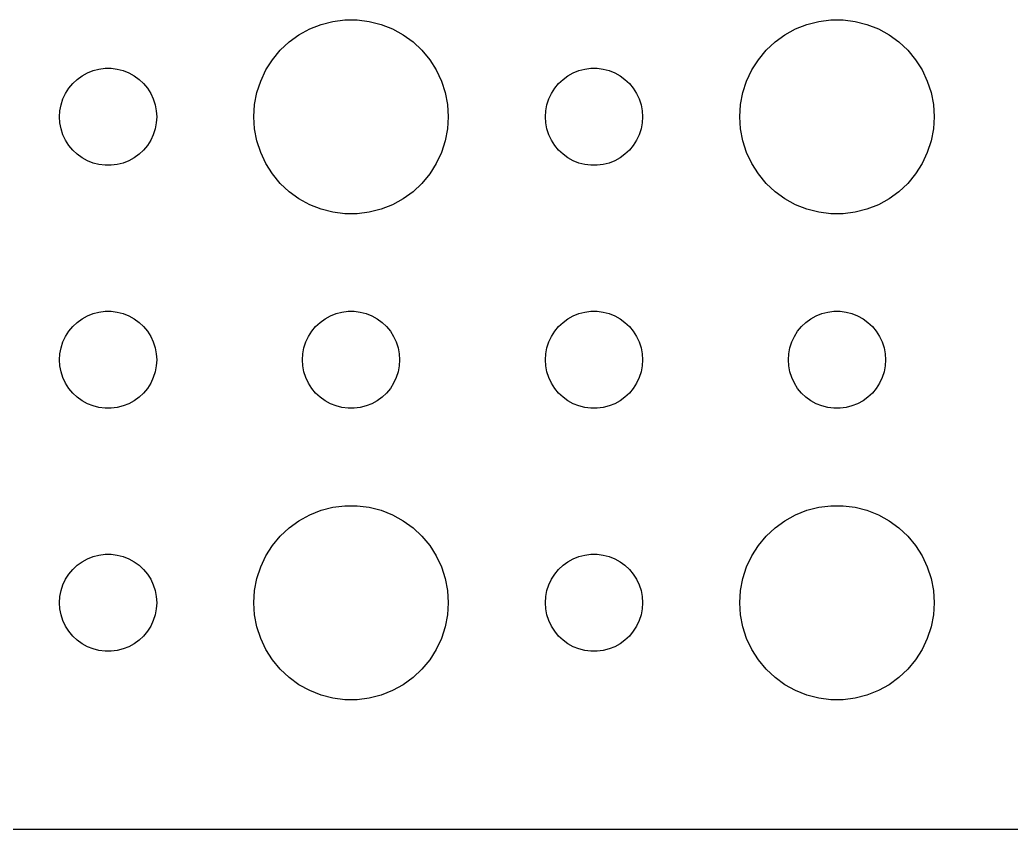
# Model space of a CAD drawing. Header units: metres. Extents: x -120 to 120, y -112 to 112.
# Drawn here: x 57.27 to 87.88, y -111.99 to -87.01 of the extents above; entities that cross this region are included whole.
import ezdxf

# ---------------------------------------------------------------- set-up
doc = ezdxf.new("R2010")
doc.units = ezdxf.units.M

msp = doc.modelspace()

# ---------------------------------------------------------------- linework, layer by layer
for p, q in [((66.2227, -87.2855), (66.573, -87.1468)), ((66.573, -87.1468), (66.9379, -87.0531)), ((66.9379, -87.0531), (67.3116, -87.0059)), ((67.3116, -87.0059), (67.6884, -87.0059)), ((67.6884, -87.0059), (68.0621, -87.0531)), ((68.0621, -87.0531), (68.427, -87.1468)), ((68.427, -87.1468), (68.7773, -87.2855)), ((81.2227, -87.2855), (81.573, -87.1468)), ((81.573, -87.1468), (81.9379, -87.0531)), ((81.9379, -87.0531), (82.3116, -87.0059)), ((82.3116, -87.0059), (82.6884, -87.0059)), ((82.6884, -87.0059), (83.0621, -87.0531)), ((83.0621, -87.0531), (83.427, -87.1468)), ((83.427, -87.1468), (83.7773, -87.2855)), ((65.5877, -87.6885), (65.8925, -87.467)), ((65.8925, -87.467), (66.2227, -87.2855)), ((68.7773, -87.2855), (69.1075, -87.467)), ((69.1075, -87.467), (69.4123, -87.6885)), ((80.5877, -87.6885), (80.8925, -87.467)), ((80.8925, -87.467), (81.2227, -87.2855)), ((83.7773, -87.2855), (84.1075, -87.467)), ((84.1075, -87.467), (84.4123, -87.6885)), ((65.3131, -87.9464), (65.5877, -87.6885)), ((69.4123, -87.6885), (69.6869, -87.9464)), ((80.3131, -87.9464), (80.5877, -87.6885)), ((84.4123, -87.6885), (84.6869, -87.9464)), ((65.073, -88.2366), (65.3131, -87.9464)), ((69.6869, -87.9464), (69.927, -88.2366)), ((80.073, -88.2366), (80.3131, -87.9464)), ((84.6869, -87.9464), (84.927, -88.2366)), ((64.8711, -88.5547), (65.073, -88.2366)), ((69.927, -88.2366), (70.1289, -88.5547)), ((79.8711, -88.5547), (80.073, -88.2366)), ((84.927, -88.2366), (85.1289, -88.5547)), ((59.0439, -88.8442), (59.1963, -88.7335)), ((59.1963, -88.7335), (59.3613, -88.6428)), ((59.3613, -88.6428), (59.5365, -88.5734)), ((59.5365, -88.5734), (59.7189, -88.5266)), ((59.7189, -88.5266), (59.9058, -88.503)), ((59.9058, -88.503), (60.0942, -88.503)), ((60.0942, -88.503), (60.2811, -88.5266)), ((60.2811, -88.5266), (60.4635, -88.5734)), ((60.4635, -88.5734), (60.6387, -88.6428)), ((60.6387, -88.6428), (60.8037, -88.7335)), ((60.8037, -88.7335), (60.9561, -88.8442)), ((64.7107, -88.8956), (64.8711, -88.5547)), ((70.1289, -88.5547), (70.2893, -88.8956)), ((74.0439, -88.8442), (74.1963, -88.7335)), ((74.1963, -88.7335), (74.3613, -88.6428)), ((74.3613, -88.6428), (74.5365, -88.5734)), ((74.5365, -88.5734), (74.7189, -88.5266)), ((74.7189, -88.5266), (74.9058, -88.503)), ((74.9058, -88.503), (75.0942, -88.503)), ((75.0942, -88.503), (75.2811, -88.5266)), ((75.2811, -88.5266), (75.4635, -88.5734)), ((75.4635, -88.5734), (75.6387, -88.6428)), ((75.6387, -88.6428), (75.8037, -88.7335)), ((75.8037, -88.7335), (75.9561, -88.8442)), ((79.7107, -88.8956), (79.8711, -88.5547)), ((85.1289, -88.5547), (85.2893, -88.8956)), ((58.7865, -89.1183), (58.9065, -88.9732)), ((58.9065, -88.9732), (59.0439, -88.8442)), ((60.9561, -88.8442), (61.0934, -88.9732)), ((61.0934, -88.9732), (61.2135, -89.1183)), ((64.5943, -89.2539), (64.7107, -88.8956)), ((70.2893, -88.8956), (70.4057, -89.2539)), ((73.7865, -89.1183), (73.9065, -88.9732)), ((73.9065, -88.9732), (74.0439, -88.8442)), ((75.9561, -88.8442), (76.0934, -88.9732)), ((76.0934, -88.9732), (76.2135, -89.1183)), ((79.5943, -89.2539), (79.7107, -88.8956)), ((85.2893, -88.8956), (85.4057, -89.2539)), ((58.6053, -89.4478), (58.6855, -89.2774)), ((58.6855, -89.2774), (58.7865, -89.1183)), ((61.2135, -89.1183), (61.3145, -89.2774)), ((61.3145, -89.2774), (61.3947, -89.4478)), ((64.5237, -89.624), (64.5943, -89.2539)), ((70.4057, -89.2539), (70.4763, -89.624)), ((73.6053, -89.4478), (73.6855, -89.2774)), ((73.6855, -89.2774), (73.7865, -89.1183)), ((76.2135, -89.1183), (76.3145, -89.2774)), ((76.3145, -89.2774), (76.3947, -89.4478)), ((79.5237, -89.624), (79.5943, -89.2539)), ((85.4057, -89.2539), (85.4763, -89.624)), ((58.5118, -89.812), (58.5471, -89.627)), ((58.5471, -89.627), (58.6053, -89.4478)), ((61.3947, -89.4478), (61.4529, -89.627)), ((61.4529, -89.627), (61.4882, -89.812)), ((64.5, -90), (64.5237, -89.624)), ((70.4763, -89.624), (70.5, -90)), ((73.5118, -89.812), (73.5471, -89.627)), ((73.5471, -89.627), (73.6053, -89.4478)), ((76.3947, -89.4478), (76.4529, -89.627)), ((76.4529, -89.627), (76.4882, -89.812)), ((79.5, -90), (79.5237, -89.624)), ((85.4763, -89.624), (85.5, -90)), ((58.5, -90), (58.5118, -89.812)), ((61.4882, -89.812), (61.5, -90)), ((73.5, -90), (73.5118, -89.812)), ((76.4882, -89.812), (76.5, -90)), ((58.5118, -90.188), (58.5, -90)), ((58.5471, -90.373), (58.5118, -90.188)), ((61.4882, -90.188), (61.4529, -90.373)), ((61.5, -90), (61.4882, -90.188)), ((64.5237, -90.376), (64.5, -90)), ((70.5, -90), (70.4763, -90.376)), ((73.5118, -90.188), (73.5, -90)), ((73.5471, -90.373), (73.5118, -90.188)), ((76.4882, -90.188), (76.4529, -90.373)), ((76.5, -90), (76.4882, -90.188)), ((79.5237, -90.376), (79.5, -90)), ((85.5, -90), (85.4763, -90.376)), ((58.6053, -90.5522), (58.5471, -90.373)), ((58.6855, -90.7226), (58.6053, -90.5522)), ((61.3947, -90.5522), (61.3145, -90.7226)), ((61.4529, -90.373), (61.3947, -90.5522)), ((64.5943, -90.7461), (64.5237, -90.376)), ((70.4763, -90.376), (70.4057, -90.7461)), ((73.6053, -90.5522), (73.5471, -90.373)), ((73.6855, -90.7226), (73.6053, -90.5522)), ((76.3947, -90.5522), (76.3145, -90.7226)), ((76.4529, -90.373), (76.3947, -90.5522)), ((79.5943, -90.7461), (79.5237, -90.376)), ((85.4763, -90.376), (85.4057, -90.7461)), ((58.7865, -90.8817), (58.6855, -90.7226)), ((58.9065, -91.0268), (58.7865, -90.8817)), ((61.2135, -90.8817), (61.0934, -91.0268)), ((61.3145, -90.7226), (61.2135, -90.8817)), ((64.7107, -91.1044), (64.5943, -90.7461)), ((70.4057, -90.7461), (70.2893, -91.1044)), ((73.7865, -90.8817), (73.6855, -90.7226)), ((73.9065, -91.0268), (73.7865, -90.8817)), ((76.2135, -90.8817), (76.0934, -91.0268)), ((76.3145, -90.7226), (76.2135, -90.8817)), ((79.7107, -91.1044), (79.5943, -90.7461)), ((85.4057, -90.7461), (85.2893, -91.1044)), ((59.0439, -91.1558), (58.9065, -91.0268)), ((59.1963, -91.2665), (59.0439, -91.1558)), ((60.9561, -91.1558), (60.8037, -91.2665)), ((61.0934, -91.0268), (60.9561, -91.1558)), ((64.8711, -91.4453), (64.7107, -91.1044)), ((70.2893, -91.1044), (70.1289, -91.4453)), ((74.0439, -91.1558), (73.9065, -91.0268)), ((74.1963, -91.2665), (74.0439, -91.1558)), ((75.9561, -91.1558), (75.8037, -91.2665)), ((76.0934, -91.0268), (75.9561, -91.1558)), ((79.8711, -91.4453), (79.7107, -91.1044)), ((85.2893, -91.1044), (85.1289, -91.4453)), ((59.3613, -91.3572), (59.1963, -91.2665)), ((59.5365, -91.4266), (59.3613, -91.3572)), ((59.7189, -91.4734), (59.5365, -91.4266)), ((59.9058, -91.497), (59.7189, -91.4734)), ((60.0942, -91.497), (59.9058, -91.497)), ((60.2811, -91.4734), (60.0942, -91.497)), ((60.4635, -91.4266), (60.2811, -91.4734)), ((60.6387, -91.3572), (60.4635, -91.4266)), ((60.8037, -91.2665), (60.6387, -91.3572)), ((65.073, -91.7634), (64.8711, -91.4453)), ((70.1289, -91.4453), (69.927, -91.7634)), ((74.3613, -91.3572), (74.1963, -91.2665)), ((74.5365, -91.4266), (74.3613, -91.3572)), ((74.7189, -91.4734), (74.5365, -91.4266)), ((74.9058, -91.497), (74.7189, -91.4734)), ((75.0942, -91.497), (74.9058, -91.497)), ((75.2811, -91.4734), (75.0942, -91.497)), ((75.4635, -91.4266), (75.2811, -91.4734)), ((75.6387, -91.3572), (75.4635, -91.4266)), ((75.8037, -91.2665), (75.6387, -91.3572)), ((80.073, -91.7634), (79.8711, -91.4453)), ((85.1289, -91.4453), (84.927, -91.7634)), ((65.3131, -92.0536), (65.073, -91.7634)), ((69.927, -91.7634), (69.6869, -92.0536)), ((80.3131, -92.0536), (80.073, -91.7634)), ((84.927, -91.7634), (84.6869, -92.0536)), ((65.5877, -92.3115), (65.3131, -92.0536)), ((69.6869, -92.0536), (69.4123, -92.3115)), ((80.5877, -92.3115), (80.3131, -92.0536)), ((84.6869, -92.0536), (84.4123, -92.3115)), ((65.8925, -92.533), (65.5877, -92.3115)), ((69.4123, -92.3115), (69.1075, -92.533)), ((80.8925, -92.533), (80.5877, -92.3115)), ((84.4123, -92.3115), (84.1075, -92.533)), ((66.2227, -92.7145), (65.8925, -92.533)), ((66.573, -92.8532), (66.2227, -92.7145)), ((68.7773, -92.7145), (68.427, -92.8532)), ((69.1075, -92.533), (68.7773, -92.7145)), ((81.2227, -92.7145), (80.8925, -92.533)), ((81.573, -92.8532), (81.2227, -92.7145)), ((83.7773, -92.7145), (83.427, -92.8532)), ((84.1075, -92.533), (83.7773, -92.7145)), ((66.9379, -92.9469), (66.573, -92.8532)), ((67.3116, -92.9941), (66.9379, -92.9469)), ((67.6884, -92.9941), (67.3116, -92.9941)), ((68.0621, -92.9469), (67.6884, -92.9941)), ((68.427, -92.8532), (68.0621, -92.9469)), ((81.9379, -92.9469), (81.573, -92.8532)), ((82.3116, -92.9941), (81.9379, -92.9469)), ((82.6884, -92.9941), (82.3116, -92.9941)), ((83.0621, -92.9469), (82.6884, -92.9941)), ((83.427, -92.8532), (83.0621, -92.9469)), ((59.3613, -96.1428), (59.5365, -96.0734)), ((59.5365, -96.0734), (59.7189, -96.0266)), ((59.7189, -96.0266), (59.9058, -96.003)), ((59.9058, -96.003), (60.0942, -96.003)), ((60.0942, -96.003), (60.2811, -96.0266)), ((60.2811, -96.0266), (60.4635, -96.0734)), ((60.4635, -96.0734), (60.6387, -96.1428)), ((66.8613, -96.1428), (67.0365, -96.0734)), ((67.0365, -96.0734), (67.2189, -96.0266)), ((67.2189, -96.0266), (67.4058, -96.003)), ((67.4058, -96.003), (67.5942, -96.003)), ((67.5942, -96.003), (67.7811, -96.0266)), ((67.7811, -96.0266), (67.9635, -96.0734)), ((67.9635, -96.0734), (68.1387, -96.1428)), ((74.3613, -96.1428), (74.5365, -96.0734)), ((74.5365, -96.0734), (74.7189, -96.0266)), ((74.7189, -96.0266), (74.9058, -96.003)), ((74.9058, -96.003), (75.0942, -96.003)), ((75.0942, -96.003), (75.2811, -96.0266)), ((75.2811, -96.0266), (75.4635, -96.0734)), ((75.4635, -96.0734), (75.6387, -96.1428)), ((81.8613, -96.1428), (82.0365, -96.0734)), ((82.0365, -96.0734), (82.2189, -96.0266)), ((82.2189, -96.0266), (82.4058, -96.003)), ((82.4058, -96.003), (82.5942, -96.003)), ((82.5942, -96.003), (82.7811, -96.0266)), ((82.7811, -96.0266), (82.9635, -96.0734)), ((82.9635, -96.0734), (83.1387, -96.1428)), ((58.9065, -96.4732), (59.0439, -96.3442)), ((59.0439, -96.3442), (59.1963, -96.2335)), ((59.1963, -96.2335), (59.3613, -96.1428)), ((60.6387, -96.1428), (60.8037, -96.2335)), ((60.8037, -96.2335), (60.9561, -96.3442)), ((60.9561, -96.3442), (61.0934, -96.4732)), ((66.4065, -96.4732), (66.5439, -96.3442)), ((66.5439, -96.3442), (66.6963, -96.2335)), ((66.6963, -96.2335), (66.8613, -96.1428)), ((68.1387, -96.1428), (68.3037, -96.2335)), ((68.3037, -96.2335), (68.4561, -96.3442)), ((68.4561, -96.3442), (68.5934, -96.4732)), ((73.9065, -96.4732), (74.0439, -96.3442)), ((74.0439, -96.3442), (74.1963, -96.2335)), ((74.1963, -96.2335), (74.3613, -96.1428)), ((75.6387, -96.1428), (75.8037, -96.2335)), ((75.8037, -96.2335), (75.9561, -96.3442)), ((75.9561, -96.3442), (76.0934, -96.4732)), ((81.4065, -96.4732), (81.5439, -96.3442)), ((81.5439, -96.3442), (81.6963, -96.2335)), ((81.6963, -96.2335), (81.8613, -96.1428)), ((83.1387, -96.1428), (83.3037, -96.2335)), ((83.3037, -96.2335), (83.4561, -96.3442)), ((83.4561, -96.3442), (83.5934, -96.4732)), ((58.6855, -96.7774), (58.7865, -96.6183)), ((58.7865, -96.6183), (58.9065, -96.4732)), ((61.0934, -96.4732), (61.2135, -96.6183)), ((61.2135, -96.6183), (61.3145, -96.7774)), ((66.1855, -96.7774), (66.2865, -96.6183)), ((66.2865, -96.6183), (66.4065, -96.4732)), ((68.5934, -96.4732), (68.7135, -96.6183)), ((68.7135, -96.6183), (68.8145, -96.7774)), ((73.6855, -96.7774), (73.7865, -96.6183)), ((73.7865, -96.6183), (73.9065, -96.4732)), ((76.0934, -96.4732), (76.2135, -96.6183)), ((76.2135, -96.6183), (76.3145, -96.7774)), ((81.1855, -96.7774), (81.2865, -96.6183)), ((81.2865, -96.6183), (81.4065, -96.4732)), ((83.5934, -96.4732), (83.7135, -96.6183)), ((83.7135, -96.6183), (83.8145, -96.7774)), ((58.5471, -97.127), (58.6053, -96.9478)), ((58.6053, -96.9478), (58.6855, -96.7774)), ((61.3145, -96.7774), (61.3947, -96.9478)), ((61.3947, -96.9478), (61.4529, -97.127)), ((66.0471, -97.127), (66.1053, -96.9478)), ((66.1053, -96.9478), (66.1855, -96.7774)), ((68.8145, -96.7774), (68.8947, -96.9478)), ((68.8947, -96.9478), (68.9529, -97.127)), ((73.5471, -97.127), (73.6053, -96.9478)), ((73.6053, -96.9478), (73.6855, -96.7774)), ((76.3145, -96.7774), (76.3947, -96.9478)), ((76.3947, -96.9478), (76.4529, -97.127)), ((81.0471, -97.127), (81.1053, -96.9478)), ((81.1053, -96.9478), (81.1855, -96.7774)), ((83.8145, -96.7774), (83.8947, -96.9478)), ((83.8947, -96.9478), (83.9529, -97.127)), ((58.5, -97.5), (58.5118, -97.312)), ((58.5118, -97.312), (58.5471, -97.127)), ((61.4529, -97.127), (61.4882, -97.312)), ((61.4882, -97.312), (61.5, -97.5)), ((66, -97.5), (66.0118, -97.312)), ((66.0118, -97.312), (66.0471, -97.127)), ((68.9529, -97.127), (68.9882, -97.312)), ((68.9882, -97.312), (69, -97.5)), ((73.5, -97.5), (73.5118, -97.312)), ((73.5118, -97.312), (73.5471, -97.127)), ((76.4529, -97.127), (76.4882, -97.312)), ((76.4882, -97.312), (76.5, -97.5)), ((81, -97.5), (81.0118, -97.312)), ((81.0118, -97.312), (81.0471, -97.127)), ((83.9529, -97.127), (83.9882, -97.312)), ((83.9882, -97.312), (84, -97.5)), ((58.5118, -97.688), (58.5, -97.5)), ((61.5, -97.5), (61.4882, -97.688)), ((66.0118, -97.688), (66, -97.5)), ((69, -97.5), (68.9882, -97.688)), ((73.5118, -97.688), (73.5, -97.5)), ((76.5, -97.5), (76.4882, -97.688)), ((81.0118, -97.688), (81, -97.5)), ((84, -97.5), (83.9882, -97.688)), ((58.5471, -97.873), (58.5118, -97.688)), ((58.6053, -98.0522), (58.5471, -97.873)), ((61.4529, -97.873), (61.3947, -98.0522)), ((61.4882, -97.688), (61.4529, -97.873)), ((66.0471, -97.873), (66.0118, -97.688)), ((66.1053, -98.0522), (66.0471, -97.873)), ((68.9529, -97.873), (68.8947, -98.0522)), ((68.9882, -97.688), (68.9529, -97.873)), ((73.5471, -97.873), (73.5118, -97.688)), ((73.6053, -98.0522), (73.5471, -97.873)), ((76.4529, -97.873), (76.3947, -98.0522)), ((76.4882, -97.688), (76.4529, -97.873)), ((81.0471, -97.873), (81.0118, -97.688)), ((81.1053, -98.0522), (81.0471, -97.873)), ((83.9529, -97.873), (83.8947, -98.0522)), ((83.9882, -97.688), (83.9529, -97.873)), ((58.6855, -98.2226), (58.6053, -98.0522)), ((58.7865, -98.3817), (58.6855, -98.2226)), ((61.3145, -98.2226), (61.2135, -98.3817)), ((61.3947, -98.0522), (61.3145, -98.2226)), ((66.1855, -98.2226), (66.1053, -98.0522)), ((66.2865, -98.3817), (66.1855, -98.2226)), ((68.8145, -98.2226), (68.7135, -98.3817)), ((68.8947, -98.0522), (68.8145, -98.2226)), ((73.6855, -98.2226), (73.6053, -98.0522)), ((73.7865, -98.3817), (73.6855, -98.2226)), ((76.3145, -98.2226), (76.2135, -98.3817)), ((76.3947, -98.0522), (76.3145, -98.2226)), ((81.1855, -98.2226), (81.1053, -98.0522)), ((81.2865, -98.3817), (81.1855, -98.2226)), ((83.8145, -98.2226), (83.7135, -98.3817)), ((83.8947, -98.0522), (83.8145, -98.2226)), ((58.9065, -98.5268), (58.7865, -98.3817)), ((59.0439, -98.6558), (58.9065, -98.5268)), ((61.0934, -98.5268), (60.9561, -98.6558)), ((61.2135, -98.3817), (61.0934, -98.5268)), ((66.4065, -98.5268), (66.2865, -98.3817)), ((66.5439, -98.6558), (66.4065, -98.5268)), ((68.5934, -98.5268), (68.4561, -98.6558)), ((68.7135, -98.3817), (68.5934, -98.5268)), ((73.9065, -98.5268), (73.7865, -98.3817)), ((74.0439, -98.6558), (73.9065, -98.5268)), ((76.0934, -98.5268), (75.9561, -98.6558)), ((76.2135, -98.3817), (76.0934, -98.5268)), ((81.4065, -98.5268), (81.2865, -98.3817)), ((81.5439, -98.6558), (81.4065, -98.5268)), ((83.5934, -98.5268), (83.4561, -98.6558)), ((83.7135, -98.3817), (83.5934, -98.5268)), ((59.1963, -98.7665), (59.0439, -98.6558)), ((59.3613, -98.8572), (59.1963, -98.7665)), ((60.8037, -98.7665), (60.6387, -98.8572)), ((60.9561, -98.6558), (60.8037, -98.7665)), ((66.6963, -98.7665), (66.5439, -98.6558)), ((66.8613, -98.8572), (66.6963, -98.7665)), ((68.3037, -98.7665), (68.1387, -98.8572)), ((68.4561, -98.6558), (68.3037, -98.7665)), ((74.1963, -98.7665), (74.0439, -98.6558)), ((74.3613, -98.8572), (74.1963, -98.7665)), ((75.8037, -98.7665), (75.6387, -98.8572)), ((75.9561, -98.6558), (75.8037, -98.7665)), ((81.6963, -98.7665), (81.5439, -98.6558)), ((81.8613, -98.8572), (81.6963, -98.7665)), ((83.3037, -98.7665), (83.1387, -98.8572)), ((83.4561, -98.6558), (83.3037, -98.7665)), ((59.5365, -98.9266), (59.3613, -98.8572)), ((59.7189, -98.9734), (59.5365, -98.9266)), ((59.9058, -98.997), (59.7189, -98.9734)), ((60.0942, -98.997), (59.9058, -98.997)), ((60.2811, -98.9734), (60.0942, -98.997)), ((60.4635, -98.9266), (60.2811, -98.9734)), ((60.6387, -98.8572), (60.4635, -98.9266)), ((67.0365, -98.9266), (66.8613, -98.8572)), ((67.2189, -98.9734), (67.0365, -98.9266)), ((67.4058, -98.997), (67.2189, -98.9734)), ((67.5942, -98.997), (67.4058, -98.997)), ((67.7811, -98.9734), (67.5942, -98.997)), ((67.9635, -98.9266), (67.7811, -98.9734)), ((68.1387, -98.8572), (67.9635, -98.9266)), ((74.5365, -98.9266), (74.3613, -98.8572)), ((74.7189, -98.9734), (74.5365, -98.9266)), ((74.9058, -98.997), (74.7189, -98.9734)), ((75.0942, -98.997), (74.9058, -98.997)), ((75.2811, -98.9734), (75.0942, -98.997)), ((75.4635, -98.9266), (75.2811, -98.9734)), ((75.6387, -98.8572), (75.4635, -98.9266)), ((82.0365, -98.9266), (81.8613, -98.8572)), ((82.2189, -98.9734), (82.0365, -98.9266)), ((82.4058, -98.997), (82.2189, -98.9734)), ((82.5942, -98.997), (82.4058, -98.997)), ((82.7811, -98.9734), (82.5942, -98.997)), ((82.9635, -98.9266), (82.7811, -98.9734)), ((83.1387, -98.8572), (82.9635, -98.9266)), ((66.2227, -102.286), (66.573, -102.147)), ((66.573, -102.147), (66.9379, -102.053)), ((66.9379, -102.053), (67.3116, -102.006)), ((67.3116, -102.006), (67.6884, -102.006)), ((67.6884, -102.006), (68.0621, -102.053)), ((68.0621, -102.053), (68.427, -102.147)), ((68.427, -102.147), (68.7773, -102.286)), ((81.2227, -102.286), (81.573, -102.147)), ((81.573, -102.147), (81.9379, -102.053)), ((81.9379, -102.053), (82.3116, -102.006)), ((82.3116, -102.006), (82.6884, -102.006)), ((82.6884, -102.006), (83.0621, -102.053)), ((83.0621, -102.053), (83.427, -102.147)), ((83.427, -102.147), (83.7773, -102.286)), ((65.5877, -102.688), (65.8925, -102.467)), ((65.8925, -102.467), (66.2227, -102.286)), ((68.7773, -102.286), (69.1075, -102.467)), ((69.1075, -102.467), (69.4123, -102.688)), ((80.5877, -102.688), (80.8925, -102.467)), ((80.8925, -102.467), (81.2227, -102.286)), ((83.7773, -102.286), (84.1075, -102.467)), ((84.1075, -102.467), (84.4123, -102.688)), ((65.3131, -102.946), (65.5877, -102.688)), ((69.4123, -102.688), (69.6869, -102.946)), ((80.3131, -102.946), (80.5877, -102.688)), ((84.4123, -102.688), (84.6869, -102.946)), ((65.073, -103.237), (65.3131, -102.946)), ((69.6869, -102.946), (69.927, -103.237)), ((80.073, -103.237), (80.3131, -102.946)), ((84.6869, -102.946), (84.927, -103.237)), ((64.8711, -103.555), (65.073, -103.237)), ((69.927, -103.237), (70.1289, -103.555)), ((79.8711, -103.555), (80.073, -103.237)), ((84.927, -103.237), (85.1289, -103.555)), ((59.0439, -103.844), (59.1963, -103.734)), ((59.1963, -103.734), (59.3613, -103.643)), ((59.3613, -103.643), (59.5365, -103.573)), ((59.5365, -103.573), (59.7189, -103.527)), ((59.7189, -103.527), (59.9058, -103.503)), ((59.9058, -103.503), (60.0942, -103.503)), ((60.0942, -103.503), (60.2811, -103.527)), ((60.2811, -103.527), (60.4635, -103.573)), ((60.4635, -103.573), (60.6387, -103.643)), ((60.6387, -103.643), (60.8037, -103.734)), ((60.8037, -103.734), (60.9561, -103.844)), ((64.7107, -103.896), (64.8711, -103.555)), ((70.1289, -103.555), (70.2893, -103.896)), ((74.0439, -103.844), (74.1963, -103.734)), ((74.1963, -103.734), (74.3613, -103.643)), ((74.3613, -103.643), (74.5365, -103.573)), ((74.5365, -103.573), (74.7189, -103.527)), ((74.7189, -103.527), (74.9058, -103.503)), ((74.9058, -103.503), (75.0942, -103.503)), ((75.0942, -103.503), (75.2811, -103.527)), ((75.2811, -103.527), (75.4635, -103.573)), ((75.4635, -103.573), (75.6387, -103.643)), ((75.6387, -103.643), (75.8037, -103.734)), ((75.8037, -103.734), (75.9561, -103.844)), ((79.7107, -103.896), (79.8711, -103.555)), ((85.1289, -103.555), (85.2893, -103.896)), ((58.7865, -104.118), (58.9065, -103.973)), ((58.9065, -103.973), (59.0439, -103.844)), ((60.9561, -103.844), (61.0934, -103.973)), ((61.0934, -103.973), (61.2135, -104.118)), ((64.5943, -104.254), (64.7107, -103.896)), ((70.2893, -103.896), (70.4057, -104.254)), ((73.7865, -104.118), (73.9065, -103.973)), ((73.9065, -103.973), (74.0439, -103.844)), ((75.9561, -103.844), (76.0934, -103.973)), ((76.0934, -103.973), (76.2135, -104.118)), ((79.5943, -104.254), (79.7107, -103.896)), ((85.2893, -103.896), (85.4057, -104.254)), ((58.6053, -104.448), (58.6855, -104.277)), ((58.6855, -104.277), (58.7865, -104.118)), ((61.2135, -104.118), (61.3145, -104.277)), ((61.3145, -104.277), (61.3947, -104.448)), ((64.5237, -104.624), (64.5943, -104.254)), ((70.4057, -104.254), (70.4763, -104.624)), ((73.6053, -104.448), (73.6855, -104.277)), ((73.6855, -104.277), (73.7865, -104.118)), ((76.2135, -104.118), (76.3145, -104.277)), ((76.3145, -104.277), (76.3947, -104.448)), ((79.5237, -104.624), (79.5943, -104.254)), ((85.4057, -104.254), (85.4763, -104.624)), ((58.5118, -104.812), (58.5471, -104.627)), ((58.5471, -104.627), (58.6053, -104.448)), ((61.3947, -104.448), (61.4529, -104.627)), ((61.4529, -104.627), (61.4882, -104.812)), ((64.5, -105), (64.5237, -104.624)), ((70.4763, -104.624), (70.5, -105)), ((73.5118, -104.812), (73.5471, -104.627)), ((73.5471, -104.627), (73.6053, -104.448)), ((76.3947, -104.448), (76.4529, -104.627)), ((76.4529, -104.627), (76.4882, -104.812)), ((79.5, -105), (79.5237, -104.624)), ((85.4763, -104.624), (85.5, -105)), ((58.5, -105), (58.5118, -104.812)), ((61.4882, -104.812), (61.5, -105)), ((73.5, -105), (73.5118, -104.812)), ((76.4882, -104.812), (76.5, -105)), ((58.5118, -105.188), (58.5, -105)), ((58.5471, -105.373), (58.5118, -105.188)), ((61.4882, -105.188), (61.4529, -105.373)), ((61.5, -105), (61.4882, -105.188)), ((64.5237, -105.376), (64.5, -105)), ((70.5, -105), (70.4763, -105.376)), ((73.5118, -105.188), (73.5, -105)), ((73.5471, -105.373), (73.5118, -105.188)), ((76.4882, -105.188), (76.4529, -105.373)), ((76.5, -105), (76.4882, -105.188)), ((79.5237, -105.376), (79.5, -105)), ((85.5, -105), (85.4763, -105.376)), ((58.6053, -105.552), (58.5471, -105.373)), ((58.6855, -105.723), (58.6053, -105.552)), ((61.3947, -105.552), (61.3145, -105.723)), ((61.4529, -105.373), (61.3947, -105.552)), ((64.5943, -105.746), (64.5237, -105.376)), ((70.4763, -105.376), (70.4057, -105.746)), ((73.6053, -105.552), (73.5471, -105.373)), ((73.6855, -105.723), (73.6053, -105.552)), ((76.3947, -105.552), (76.3145, -105.723)), ((76.4529, -105.373), (76.3947, -105.552)), ((79.5943, -105.746), (79.5237, -105.376)), ((85.4763, -105.376), (85.4057, -105.746)), ((58.7865, -105.882), (58.6855, -105.723)), ((58.9065, -106.027), (58.7865, -105.882)), ((61.2135, -105.882), (61.0934, -106.027)), ((61.3145, -105.723), (61.2135, -105.882)), ((64.7107, -106.104), (64.5943, -105.746)), ((70.4057, -105.746), (70.2893, -106.104)), ((73.7865, -105.882), (73.6855, -105.723)), ((73.9065, -106.027), (73.7865, -105.882)), ((76.2135, -105.882), (76.0934, -106.027)), ((76.3145, -105.723), (76.2135, -105.882)), ((79.7107, -106.104), (79.5943, -105.746)), ((85.4057, -105.746), (85.2893, -106.104)), ((59.0439, -106.156), (58.9065, -106.027)), ((59.1963, -106.266), (59.0439, -106.156)), ((60.9561, -106.156), (60.8037, -106.266)), ((61.0934, -106.027), (60.9561, -106.156)), ((64.8711, -106.445), (64.7107, -106.104)), ((70.2893, -106.104), (70.1289, -106.445)), ((74.0439, -106.156), (73.9065, -106.027)), ((74.1963, -106.266), (74.0439, -106.156)), ((75.9561, -106.156), (75.8037, -106.266)), ((76.0934, -106.027), (75.9561, -106.156)), ((79.8711, -106.445), (79.7107, -106.104)), ((85.2893, -106.104), (85.1289, -106.445)), ((59.3613, -106.357), (59.1963, -106.266)), ((59.5365, -106.427), (59.3613, -106.357)), ((59.7189, -106.473), (59.5365, -106.427)), ((59.9058, -106.497), (59.7189, -106.473)), ((60.0942, -106.497), (59.9058, -106.497)), ((60.2811, -106.473), (60.0942, -106.497)), ((60.4635, -106.427), (60.2811, -106.473)), ((60.6387, -106.357), (60.4635, -106.427)), ((60.8037, -106.266), (60.6387, -106.357)), ((65.073, -106.763), (64.8711, -106.445)), ((70.1289, -106.445), (69.927, -106.763)), ((74.3613, -106.357), (74.1963, -106.266)), ((74.5365, -106.427), (74.3613, -106.357)), ((74.7189, -106.473), (74.5365, -106.427)), ((74.9058, -106.497), (74.7189, -106.473)), ((75.0942, -106.497), (74.9058, -106.497)), ((75.2811, -106.473), (75.0942, -106.497)), ((75.4635, -106.427), (75.2811, -106.473)), ((75.6387, -106.357), (75.4635, -106.427)), ((75.8037, -106.266), (75.6387, -106.357)), ((80.073, -106.763), (79.8711, -106.445)), ((85.1289, -106.445), (84.927, -106.763)), ((65.3131, -107.054), (65.073, -106.763)), ((69.927, -106.763), (69.6869, -107.054)), ((80.3131, -107.054), (80.073, -106.763)), ((84.927, -106.763), (84.6869, -107.054)), ((65.5877, -107.312), (65.3131, -107.054)), ((69.6869, -107.054), (69.4123, -107.312)), ((80.5877, -107.312), (80.3131, -107.054)), ((84.6869, -107.054), (84.4123, -107.312)), ((65.8925, -107.533), (65.5877, -107.312)), ((69.4123, -107.312), (69.1075, -107.533)), ((80.8925, -107.533), (80.5877, -107.312)), ((84.4123, -107.312), (84.1075, -107.533)), ((66.2227, -107.714), (65.8925, -107.533)), ((66.573, -107.853), (66.2227, -107.714)), ((68.7773, -107.714), (68.427, -107.853)), ((69.1075, -107.533), (68.7773, -107.714)), ((81.2227, -107.714), (80.8925, -107.533)), ((81.573, -107.853), (81.2227, -107.714)), ((83.7773, -107.714), (83.427, -107.853)), ((84.1075, -107.533), (83.7773, -107.714)), ((66.9379, -107.947), (66.573, -107.853)), ((67.3116, -107.994), (66.9379, -107.947)), ((67.6884, -107.994), (67.3116, -107.994)), ((68.0621, -107.947), (67.6884, -107.994)), ((68.427, -107.853), (68.0621, -107.947)), ((81.9379, -107.947), (81.573, -107.853)), ((82.3116, -107.994), (81.9379, -107.947)), ((82.6884, -107.994), (82.3116, -107.994)), ((83.0621, -107.947), (82.6884, -107.994)), ((83.427, -107.853), (83.0621, -107.947)), ((-114.814, -111.99), (114.814, -111.99))]:
    msp.add_line(p, q)

doc.saveas('drawing.dxf')
